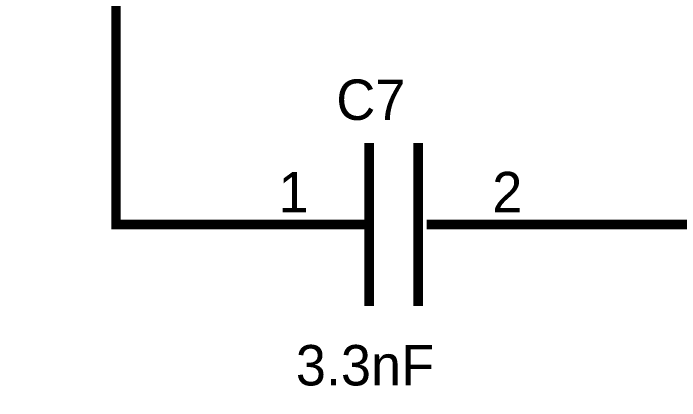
# Model space of a CAD drawing. Header units: inches. Extents: x 0 to 432, y 0 to 280.
# Drawn here: x 238.11 to 258.84, y 141.83 to 153.89 of the extents above; entities that cross this region are included whole.
import ezdxf

# ---------------------------------------------------------------- set-up
doc = ezdxf.new("R2010")
doc.units = ezdxf.units.IN
doc.layers.add('Sheet', color=255, linetype='Continuous')

msp = doc.modelspace()

# ---------------------------------------------------------------- linework, layer by layer
at = {"layer": 'Sheet'}
for points in [[(247.402, 147.314, 0.3, 0.3, 0), (241.304, 147.314, 0.3, 0.3, 0), (241.304, 167.629, 0.3, 0.3, 0), (238.26, 167.629, 0.3, 0.3, 0)], [(249.177, 149.852, 0.3, 0.3, 0), (249.177, 144.776, 0.3, 0.3, 0)], [(250.704, 149.852, 0.3, 0.3, 0), (250.704, 144.776, 0.3, 0.3, 0)], [(249.177, 147.314, 0.3, 0.3, 0), (247.402, 147.314, 0.3, 0.3, 0)], [(249.177, 147.314, 0.3, 0.3, 0), (248.413, 147.314, 0.3, 0.3, 0)], [(250.962, 147.314, 0.3, 0.3, 0), (252.479, 147.314, 0.3, 0.3, 0)], [(250.962, 147.314, 0.3, 0.3, 0), (251.209, 147.314, 0.3, 0.3, 0)], [(252.479, 147.314, 0.3, 0.3, 0), (264.17, 147.314, 0.3, 0.3, 0), (264.17, 141.98, 0.3, 0.3, 0)]]:
    msp.add_lwpolyline(points, format="xyseb", dxfattribs=at)

# ---------------------------------------------------------------- texts
for s, height, p in [('C7', 1.2577, (248.155, 150.571)), ('1', 1.258, (246.358, 147.696)), ('2', 1.258, (253.006, 147.696)), ('3.3nF', 1.2577, (246.897, 142.305))]:
    msp.add_text(s, height=height, dxfattribs=at).set_placement(p)

doc.saveas('drawing.dxf')
